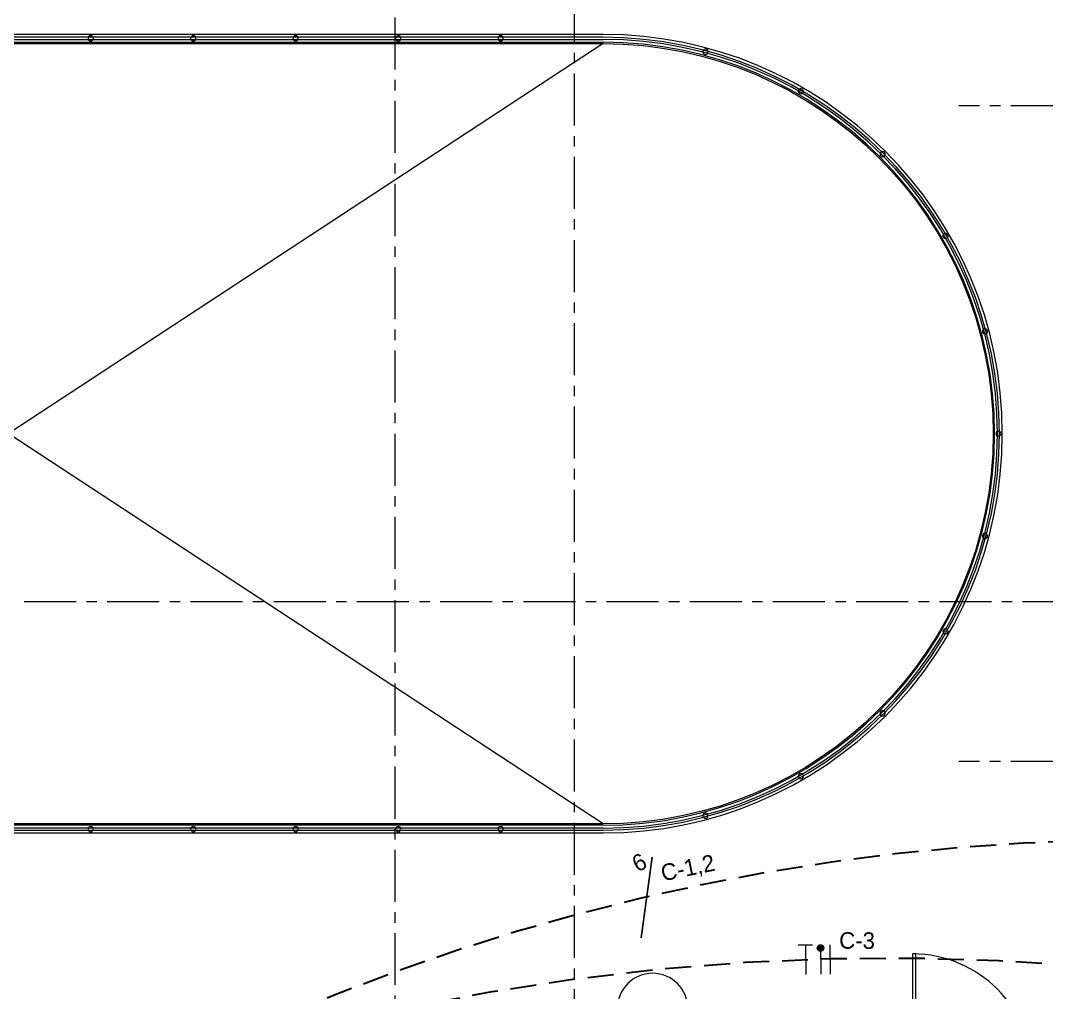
# Model space of a CAD drawing. Header units: inches. Extents: x -19 to 5698, y -728 to 92.
# Drawn here: x 126.22 to 136.08, y 18.18 to 27.52 of the extents above; entities that cross this region are included whole.
import ezdxf

# ---------------------------------------------------------------- set-up
doc = ezdxf.new("R2010")
doc.units = ezdxf.units.IN
doc.header["$MEASUREMENT"] = 0
for name, pattern in [('CONTINUA', [0]), ('HIDDEN', [0.375, 0.25, -0.125]), ('Punto & Raya', [0.65, 0.5, -0.075, 0, -0.075]), ('RAYITAS', [0.375, 0.25, -0.125])]:
    doc.linetypes.add(name, pattern=pattern)
for name, color, linetype, lineweight in [('00 conduct tomacorr', 120, 'HIDDEN', 30), ('00 IE CKTO ILUMINACION', 3, 'Continuous', 50), ('T-TECHO-E', 150, 'Continuous', 20), ('TOMACORRIENTE', 22, 'RAYITAS', 9)]:
    doc.layers.add(name, color=color, linetype=linetype, lineweight=lineweight)
for name, color, linetype in [('02 _ ARQ _ ALB _ Ejes Generales', 251, 'Continuous'), ('02 _ ARQ _ ALB _ Muros Interiores', 7, 'Continuous'), ('02 _ ARQ _ ZON _ Espacio.3D', 7, 'Continuous'), ('08 _ STR _ EXT _ 07 Losa Aligerada', 7, 'Continuous'), ('Dibujo 2D - General', 7, 'Continuous'), ('IE-ALUM', 4, 'Continuous'), ('Interior - Escaleras & Barandillas', 7, 'Continuous'), ('Marcador - Secciones', 7, 'Continuous')]:
    doc.layers.add(name, color=color, linetype=linetype)

# ---------------------------------------------------------------- blocks, each defined once
blk = doc.blocks.new('a')
at = {"layer": 'TOMACORRIENTE', "ltscale": 0.05}
h = blk.add_hatch(color=4, dxfattribs=at)
edge = h.paths.add_edge_path()
edge.add_arc((0, 0.0752), 0.0211, 0, 360)
at = {"layer": 'TOMACORRIENTE', "color": 4}
for p, q in [((-0.1455, 0.0963), (-0.0515, 0.0963)), ((-0.0985, 0.0963), (-0.0985, -0.0966)), ((0, 0.0963), (0, -0.0963)), ((0.0623, -0.0963), (0.0623, 0.0963))]:
    blk.add_line(p, q, dxfattribs=at)
blk.add_circle((0, 0.0752), 0.0211, dxfattribs=at)
blk = doc.blocks.new('CABLE 3FACE')
at = {"layer": 'T-TECHO-E', "rotation": 59.94170052614085}
blk.add_blockref('a', (0, 0), dxfattribs=at)

msp = doc.modelspace()

# ---------------------------------------------------------------- linework, layer by layer
at = {"layer": '00 conduct tomacorr'}
for centre, radius, start, end in [((136.981, -1.2136), 20.8581, 89.68101, 116.82492), ((134.5654, -4.1209), 22.6298, 74.87534, 108.0107)]:
    msp.add_arc(centre, radius, start, end, dxfattribs=at)
at = {"layer": '02 _ ARQ _ ALB _ Ejes Generales', "color": 251, "linetype": 'Punto & Raya', "lineweight": 13, "true_color": 0x636466}
for p, q in [((129.82, 3.05), (129.82, 44.9)), ((136.2385, 26.7), (135.2385, 26.7)), ((136.2385, 20.4), (135.2385, 20.4))]:
    msp.add_line(p, q, dxfattribs=at)
at = {"layer": '02 _ ARQ _ ALB _ Muros Interiores', "color": 165, "linetype": 'Continuous', "lineweight": 15}
for p, q in [((134.795, 18.55), (134.795, 17.4)), ((134.825, 18.55), (134.795, 18.55)), ((134.825, 17.4), (134.825, 18.55))]:
    msp.add_line(p, q, dxfattribs=at)
at = {"layer": '02 _ ARQ _ ALB _ Muros Interiores', "color": 251, "linetype": 'Continuous', "lineweight": 13, "flags": 128}
msp.add_lwpolyline([(132.6337, 18.0251, 1), (131.9562, 18.0251, 1)], format="xyb", close=True, dxfattribs=at)
at = {"layer": '02 _ ARQ _ ALB _ Muros Interiores', "color": 165, "linetype": 'Continuous', "lineweight": 15}
msp.add_arc((134.795, 17.4), 1.15, 0, 90, dxfattribs=at)
at = {"layer": '02 _ ARQ _ ZON _ Espacio.3D', "color": 254, "linetype": 'Continuous', "lineweight": 0, "flags": 128}
msp.add_lwpolyline([(115.57, 24.85), (116.07, 24.85), (116.07, 26.75, -0.137976), (118.0251, 27.3), (131.82, 27.3, -1), (131.82, 19.8), (118.0251, 19.8, -0.137981), (116.07, 20.35), (116.07, 22.25), (115.57, 22.25), (115.57, 22.7), (116.07, 22.7), (116.07, 24.4), (115.57, 24.4)], format="xyb", close=True, dxfattribs=at)
at = {"layer": '08 _ STR _ EXT _ 07 Losa Aligerada', "color": 7, "linetype": 'Continuous', "lineweight": 18, "flags": 128}
msp.add_lwpolyline([(118.0251, 19.8, -0.137981), (116.07, 20.35), (116.07, 22.3499), (116.07, 24.7499), (116.07, 26.75, -0.137981), (118.0251, 27.3), (131.82, 27.3, -1), (131.82, 19.8)], format="xyb", close=True, dxfattribs=at)
at = {"layer": 'Dibujo 2D - General', "color": 7, "linetype": 'Continuous', "lineweight": 13}
for p, q in [((131.82, 27.3), (120.3789, 19.8)), ((131.82, 19.8), (120.3789, 27.3))]:
    msp.add_line(p, q, dxfattribs=at)
at = {"layer": 'IE-ALUM'}
msp.add_line((132.2923, 19.4786), (132.186, 18.7052), dxfattribs=at)
at = {"layer": 'Interior - Escaleras & Barandillas', "color": 161, "linetype": 'Continuous', "lineweight": 13}
for p, q in [((131.82, 27.3875), (118.0251, 27.3875)), ((131.82, 27.3598), (118.0251, 27.3598)), ((131.82, 27.3598), (118.0251, 27.3598)), ((131.82, 27.3598), (118.0251, 27.3598)), ((131.82, 27.3598), (118.0251, 27.3598)), ((131.82, 27.3598), (118.0251, 27.3598)), ((131.82, 27.3598), (118.0251, 27.3598)), ((118.0251, 27.3403), (131.82, 27.3403)), ((118.0251, 27.3403), (131.82, 27.3403)), ((118.0251, 27.3403), (131.82, 27.3403)), ((118.0251, 27.3403), (131.82, 27.3403)), ((118.0251, 27.3403), (131.82, 27.3403)), ((118.0251, 27.3403), (131.82, 27.3403)), ((118.0251, 27.3125), (131.82, 27.3125)), ((131.82, 19.7875), (118.0251, 19.7875)), ((131.82, 19.7598), (118.0251, 19.7598)), ((131.82, 19.7598), (118.0251, 19.7598)), ((131.82, 19.7598), (118.0251, 19.7598)), ((131.82, 19.7598), (118.0251, 19.7598)), ((131.82, 19.7598), (118.0251, 19.7598)), ((131.82, 19.7598), (118.0251, 19.7598)), ((118.0251, 19.7403), (131.82, 19.7403)), ((118.0251, 19.7403), (131.82, 19.7403)), ((118.0251, 19.7403), (131.82, 19.7403)), ((118.0251, 19.7403), (131.82, 19.7403)), ((118.0251, 19.7403), (131.82, 19.7403)), ((118.0251, 19.7403), (131.82, 19.7403)), ((118.0251, 19.7125), (131.82, 19.7125))]:
    msp.add_line(p, q, dxfattribs=at)
at = {"layer": 'Interior - Escaleras & Barandillas', "color": 161, "linetype": 'Continuous', "lineweight": 13, "flags": 128}
for points in [[(126.8933, 27.325, 1), (126.8933, 27.375, 1)], [(127.8786, 27.325, 1), (127.8786, 27.375, 1)], [(128.8639, 27.325, 1), (128.8639, 27.375, 1)], [(129.8493, 27.325, 1), (129.8493, 27.375, 1)], [(130.8346, 27.325, 1), (130.8346, 27.375, 1)], [(132.797, 27.1964, 1), (132.81, 27.2447, 1)], [(133.7075, 26.8192, 1), (133.7325, 26.8625, 1)], [(134.4893, 26.2193, 1), (134.5247, 26.2547, 1)], [(135.0892, 25.4375, 1), (135.1325, 25.4625, 1)], [(135.4664, 24.527, 1), (135.5147, 24.54, 1)], [(135.595, 23.55, 1), (135.645, 23.55, 1)], [(135.4664, 22.573, 1), (135.5147, 22.56, 1)], [(135.0892, 21.6625, 1), (135.1325, 21.6375, 1)], [(134.4893, 20.8807, 1), (134.5247, 20.8453, 1)], [(133.7075, 20.2808, 1), (133.7325, 20.2375, 1)], [(132.797, 19.9036, 1), (132.81, 19.8553, 1)], [(126.8933, 19.775, 1), (126.8933, 19.725, 1)], [(127.8786, 19.775, 1), (127.8786, 19.725, 1)], [(128.8639, 19.775, 1), (128.8639, 19.725, 1)], [(129.8493, 19.775, 1), (129.8493, 19.725, 1)], [(130.8346, 19.775, 1), (130.8346, 19.725, 1)]]:
    msp.add_lwpolyline(points, format="xyb", close=True, dxfattribs=at)
at = {"layer": 'Interior - Escaleras & Barandillas', "color": 161, "linetype": 'Continuous', "lineweight": 13}
for radius in [3.8375, 3.8098, 3.8098, 3.8098, 3.8098, 3.8098, 3.8098, 3.7903, 3.7903, 3.7903, 3.7903, 3.7903, 3.7903, 3.7625]:
    msp.add_arc((131.82, 23.55), radius, 270, 90, dxfattribs=at)
at = {"layer": 'Marcador - Secciones', "color": 251, "linetype": 'Punto & Raya', "lineweight": 13, "true_color": 0x636466}
for p, q in [((131.5425, 46.2111), (131.5425, 0.8878)), ((121.4526, 21.9367), (149.2072, 21.9367))]:
    msp.add_line(p, q, dxfattribs=at)

# ---------------------------------------------------------------- block references
at = {"layer": '00 conduct tomacorr', "xscale": 1.47256122672843, "yscale": 1.47256122672843, "zscale": 1.47256122672843, "rotation": 300.6260239775912}
msp.add_blockref('CABLE 3FACE', (133.9108, 18.4962), dxfattribs=at)

# ---------------------------------------------------------------- texts
at = {"layer": '00 IE CKTO ILUMINACION', "color": 30, "linetype": 'CONTINUA', "lineweight": 15, "true_color": 0xf26722}
msp.add_text('6', height=0.1596, rotation=27.10004, dxfattribs=at).set_placement((132.1505, 19.332, 10395.4412))
at = {"layer": '00 IE CKTO ILUMINACION', "color": 4, "linetype": 'CONTINUA', "lineweight": 15}
for s, rotation, p in [('C-1,2', 11.76117, (132.3939, 19.2469, 0)), ('C-3', 359.52602, (134.0884, 18.6008))]:
    msp.add_text(s, height=0.15962, rotation=rotation, dxfattribs=at).set_placement(p)

doc.saveas('drawing.dxf')
